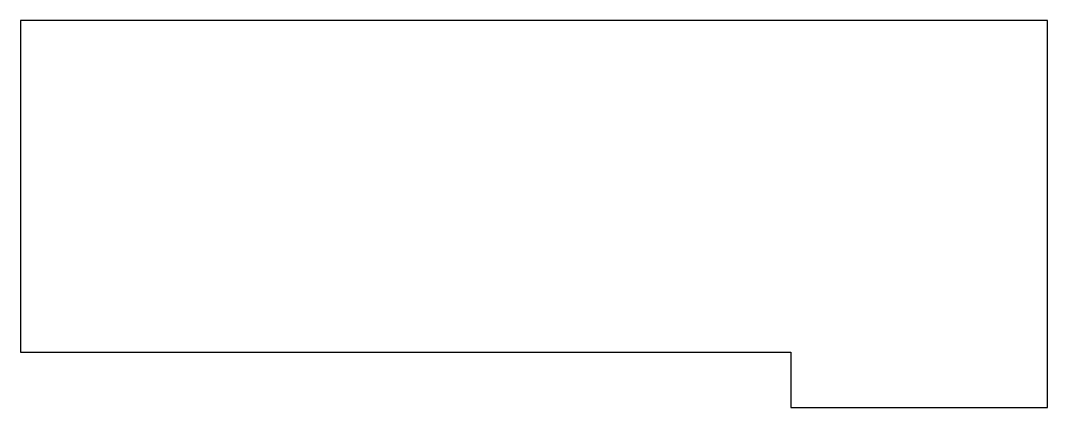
# Model space of a CAD drawing. Extents: x 1200 to 1850, y 900 to 1145.
import ezdxf

# ---------------------------------------------------------------- set-up
doc = ezdxf.new("R2010")
doc.units = 0

msp = doc.modelspace()

# ---------------------------------------------------------------- linework, layer by layer
at = {"layer": 'PAINEIS'}
msp.add_lwpolyline([(1200, 935), (1687.5, 935), (1687.5, 900), (1850, 900), (1850, 1145), (1200, 1145)], close=True, dxfattribs=at)

doc.saveas('drawing.dxf')
